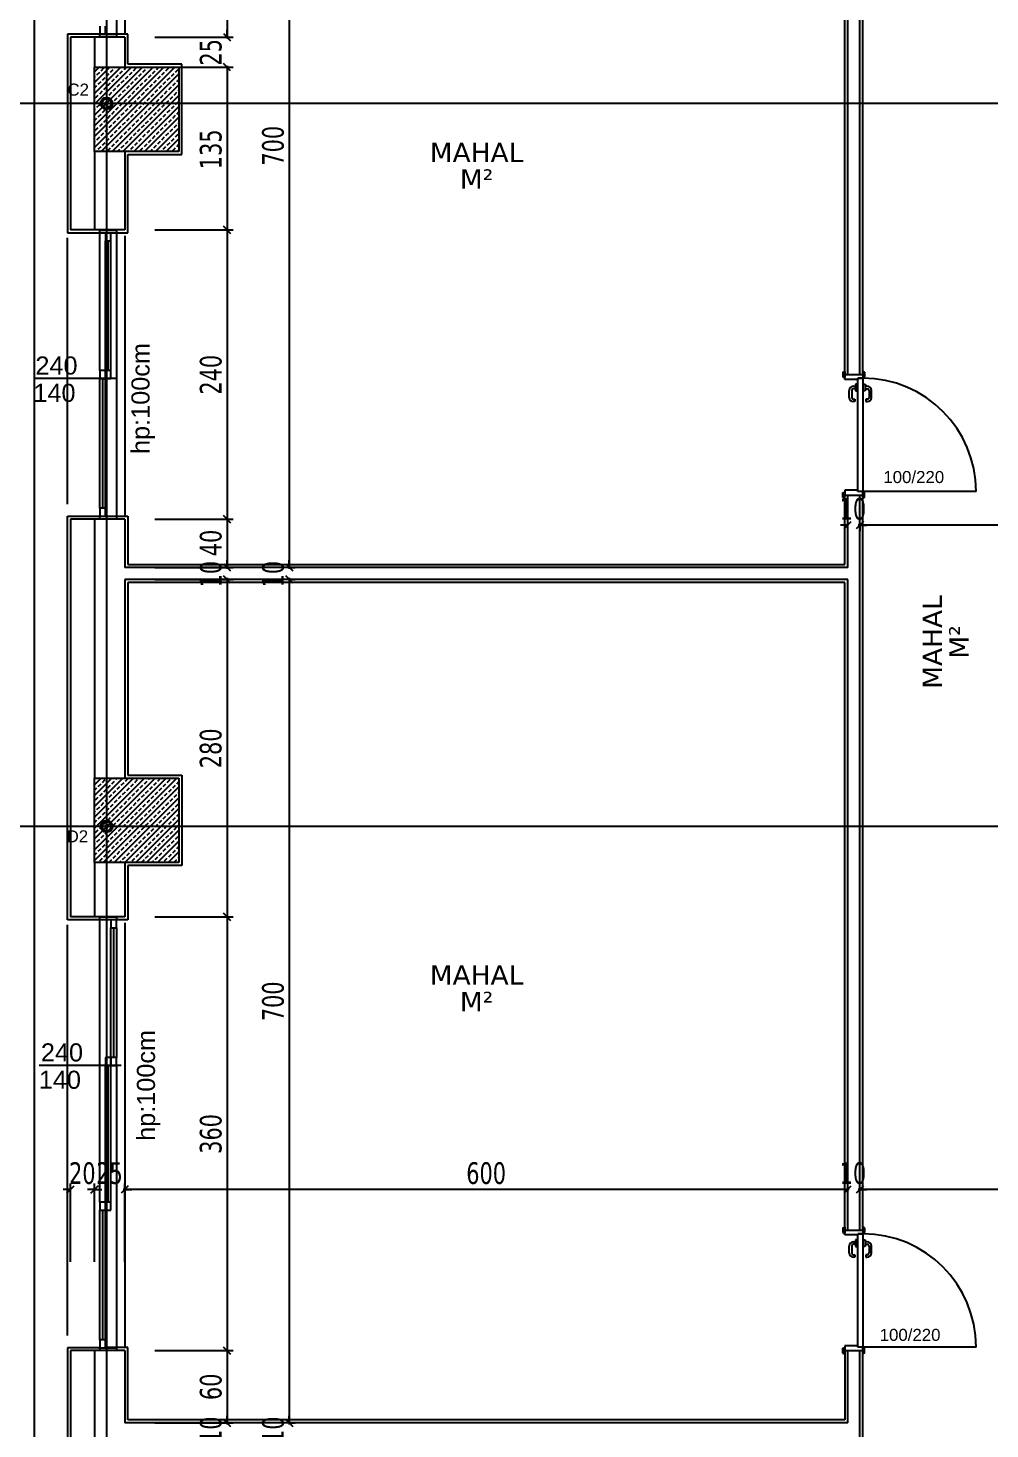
# Model space of a CAD drawing. Header units: millimetres. Extents: x 43168.9 to 43194.6, y -25545.1 to -25543.4.
# Drawn here: x 43172.7128 to 43172.8725, y -25544.3239 to -25544.0914 of the extents above; entities that cross this region are included whole.
import ezdxf
from ezdxf.enums import TextEntityAlignment as Align

# ---------------------------------------------------------------- set-up
doc = ezdxf.new("R2010")
doc.units = ezdxf.units.MM
doc.header["$LTSCALE"] = 200
doc.linetypes.add('DASHDOT2', pattern=[0.5, 0.25, -0.125, 0, -0.125])
for name, color, linetype in [('aks_sgh', 5, 'DASHDOT2'), ('cam_sgh', 1, 'Continuous'), ('dograma_sgh', 43, 'Continuous'), ('duv_sgh', 4, 'Continuous'), ('gor-4_sgh', 17, 'Continuous'), ('kolon-b.a_sgh', 6, 'Continuous'), ('olcuic_sgh', 183, 'Continuous'), ('poz_sgh', 12, 'Continuous'), ('siva_sgh', 145, 'Continuous'), ('tarama-betonarme_sgh', 223, 'Continuous')]:
    doc.layers.add(name, color=color, linetype=linetype)
doc.styles.add('1-200', font='arial.ttf', dxfattribs={"height": 60})
doc.styles.add('dim', font='VERDANA.TTF', dxfattribs={"width": 0.7})
doc.styles.add('text1', font='VERDANA.TTF')
doc.styles.add('text2', font='arial.ttf')

msp = doc.modelspace()

# ---------------------------------------------------------------- hatches: boundary and pattern name
h = msp.add_hatch(color=256)
edge = h.paths.add_edge_path()
edge.add_arc((43172.72588, -25544.10392), 0.001, 0, 360)
edge = h.paths.add_edge_path(flags=16)
edge.add_arc((43172.72588, -25544.10392), 0.00075, 0, 360)
h = msp.add_hatch(color=256)
edge = h.paths.add_edge_path()
edge.add_arc((43172.72588, -25544.22392), 0.001, 0, 360)
edge = h.paths.add_edge_path(flags=16)
edge.add_arc((43172.72588, -25544.22392), 0.00075, 0, 360)

# ---------------------------------------------------------------- linework, layer by layer
at = {"color": 0, "linetype": 'ByBlock', "lineweight": -2}
for p, q in [((43172.74526, -25544.09232), (43172.74646, -25544.09352)), ((43172.74526, -25544.09232), (43172.74646, -25544.09352)), ((43172.74646, -25544.09852), (43172.74526, -25544.09732)), ((43172.74646, -25544.09852), (43172.74526, -25544.09732)), ((43172.72608, -25544.10372), (43172.72568, -25544.10372)), ((43172.72568, -25544.10372), (43172.72568, -25544.10412)), ((43172.72568, -25544.10412), (43172.72608, -25544.10412)), ((43172.72595, -25544.10385), (43172.72581, -25544.10399)), ((43172.72595, -25544.10399), (43172.72581, -25544.10385)), ((43172.72608, -25544.10412), (43172.72608, -25544.10372)), ((43172.74526, -25544.12432), (43172.74646, -25544.12552)), ((43172.74646, -25544.12552), (43172.74526, -25544.12432)), ((43172.74526, -25544.17232), (43172.74646, -25544.17352)), ((43172.74646, -25544.17352), (43172.74526, -25544.17232)), ((43172.84828, -25544.17452), (43172.84948, -25544.17332)), ((43172.85148, -25544.17332), (43172.85028, -25544.17452)), ((43172.85148, -25544.17332), (43172.85028, -25544.17452)), ((43172.74526, -25544.18032), (43172.74646, -25544.18152)), ((43172.74526, -25544.18032), (43172.74646, -25544.18152)), ((43172.7556, -25544.18032), (43172.7568, -25544.18152)), ((43172.7556, -25544.18032), (43172.7568, -25544.18152)), ((43172.74646, -25544.18352), (43172.74526, -25544.18232)), ((43172.74646, -25544.18352), (43172.74526, -25544.18232)), ((43172.7568, -25544.18352), (43172.7556, -25544.18232)), ((43172.7568, -25544.18352), (43172.7556, -25544.18232)), ((43172.72608, -25544.22372), (43172.72568, -25544.22372)), ((43172.72568, -25544.22372), (43172.72568, -25544.22412)), ((43172.72568, -25544.22412), (43172.72608, -25544.22412)), ((43172.72595, -25544.22385), (43172.72581, -25544.22399)), ((43172.72595, -25544.22399), (43172.72581, -25544.22385)), ((43172.72608, -25544.22412), (43172.72608, -25544.22372)), ((43172.74526, -25544.23832), (43172.74646, -25544.23952)), ((43172.74646, -25544.23952), (43172.74526, -25544.23832)), ((43172.71928, -25544.28476), (43172.72048, -25544.28356)), ((43172.72328, -25544.28476), (43172.72448, -25544.28356)), ((43172.72448, -25544.28356), (43172.72328, -25544.28476)), ((43172.72948, -25544.28356), (43172.72828, -25544.28476)), ((43172.72948, -25544.28356), (43172.72828, -25544.28476)), ((43172.84828, -25544.28476), (43172.84948, -25544.28356)), ((43172.84828, -25544.28476), (43172.84948, -25544.28356)), ((43172.85148, -25544.28356), (43172.85028, -25544.28476)), ((43172.85148, -25544.28356), (43172.85028, -25544.28476)), ((43172.74526, -25544.31032), (43172.74646, -25544.31152)), ((43172.74646, -25544.31152), (43172.74526, -25544.31032)), ((43172.74526, -25544.32232), (43172.74646, -25544.32352)), ((43172.74526, -25544.32232), (43172.74646, -25544.32352)), ((43172.7556, -25544.32232), (43172.7568, -25544.32352)), ((43172.7556, -25544.32232), (43172.7568, -25544.32352))]:
    msp.add_line(p, q, dxfattribs=at)
at = {"color": 0, "linetype": 'Continuous', "lineweight": -2}
for centre, radius in [((43172.72588, -25544.10392), 0.001), ((43172.72588, -25544.10392), 0.00075), ((43172.72588, -25544.22392), 0.001), ((43172.72588, -25544.22392), 0.00075)]:
    msp.add_circle(centre, radius, dxfattribs=at)
at = {"layer": 'aks_sgh'}
for p, q in [((43172.71388, -25543.74092), (43172.71388, -25544.60992)), ((43172.72588, -25543.74092), (43172.72588, -25544.60992)), ((43173.44688, -25544.10392), (43172.64488, -25544.10392)), ((43173.44688, -25544.22392), (43172.64488, -25544.22392))]:
    msp.add_line(p, q, dxfattribs=at)
at = {"layer": 'cam_sgh'}
for p, q in [((43172.72611, -25544.14825), (43172.72611, -25544.12674)), ((43172.72524, -25544.1711), (43172.72524, -25544.14958)), ((43172.72709, -25544.26225), (43172.72709, -25544.24074)), ((43172.72611, -25544.28625), (43172.72611, -25544.26358)), ((43172.72524, -25544.3091), (43172.72524, -25544.28758))]:
    msp.add_line(p, q, dxfattribs=at)
at = {"layer": 'dograma_sgh'}
for p, q in [((43172.72478, -25544.0911), (43172.72478, -25544.09243)), ((43172.72478, -25544.09243), (43172.72569, -25544.09243)), ((43172.72478, -25544.09292), (43172.72478, -25544.09243)), ((43172.72478, -25544.09243), (43172.72751, -25544.09243)), ((43172.72569, -25544.09243), (43172.72569, -25544.0911)), ((43172.72751, -25544.09243), (43172.72751, -25544.09292)), ((43172.72751, -25544.09292), (43172.72478, -25544.09292)), ((43172.72478, -25544.12541), (43172.72478, -25544.12492)), ((43172.72478, -25544.12492), (43172.72751, -25544.12492)), ((43172.72751, -25544.12492), (43172.72751, -25544.12541)), ((43172.72751, -25544.12541), (43172.72478, -25544.12541)), ((43172.7266, -25544.12541), (43172.72569, -25544.12541)), ((43172.72569, -25544.12541), (43172.72569, -25544.12674)), ((43172.72569, -25544.12674), (43172.7266, -25544.12674)), ((43172.7266, -25544.12674), (43172.7266, -25544.12541)), ((43172.72569, -25544.14825), (43172.72478, -25544.14825)), ((43172.72478, -25544.14825), (43172.72478, -25544.14958)), ((43172.7266, -25544.14825), (43172.72569, -25544.14825)), ((43172.72569, -25544.14825), (43172.72569, -25544.14958)), ((43172.72569, -25544.14958), (43172.72569, -25544.14825)), ((43172.7266, -25544.14958), (43172.7266, -25544.14825)), ((43172.84808, -25544.14852), (43172.84838, -25544.14842)), ((43172.84838, -25544.14842), (43172.84838, -25544.14942)), ((43172.85168, -25544.14852), (43172.85138, -25544.14842)), ((43172.85138, -25544.14842), (43172.85138, -25544.14942)), ((43172.72478, -25544.14958), (43172.72569, -25544.14958)), ((43172.72569, -25544.14958), (43172.7266, -25544.14958)), ((43172.84808, -25544.14852), (43172.84808, -25544.14932)), ((43172.84808, -25544.14932), (43172.84838, -25544.14942)), ((43172.84838, -25544.14892), (43172.85138, -25544.14892)), ((43172.84838, -25544.14972), (43172.84838, -25544.14892)), ((43172.85058, -25544.14972), (43172.84838, -25544.14972)), ((43172.85058, -25544.15052), (43172.85018, -25544.15052)), ((43172.85018, -25544.15052), (43172.85018, -25544.15162)), ((43172.85058, -25544.14952), (43172.85138, -25544.14952)), ((43172.85058, -25544.16832), (43172.85058, -25544.14952)), ((43172.85108, -25544.14952), (43172.85058, -25544.14952)), ((43172.85058, -25544.14952), (43172.85058, -25544.14972)), ((43172.85138, -25544.14952), (43172.85108, -25544.14952)), ((43172.85138, -25544.14892), (43172.85138, -25544.14952)), ((43172.85168, -25544.14932), (43172.85138, -25544.14942)), ((43172.85138, -25544.14952), (43172.85138, -25544.16832)), ((43172.85138, -25544.15052), (43172.85178, -25544.15052)), ((43172.85168, -25544.14852), (43172.85168, -25544.14932)), ((43172.85178, -25544.15052), (43172.85178, -25544.15162)), ((43172.84914, -25544.15271), (43172.84914, -25544.15157)), ((43172.84954, -25544.15157), (43172.84954, -25544.15271)), ((43172.84984, -25544.15087), (43172.85018, -25544.15087)), ((43172.85018, -25544.15127), (43172.84984, -25544.15127)), ((43172.84984, -25544.15301), (43172.85008, -25544.15301)), ((43172.85008, -25544.15301), (43172.85008, -25544.15341)), ((43172.85018, -25544.15162), (43172.85058, -25544.15162)), ((43172.85178, -25544.15162), (43172.85138, -25544.15162)), ((43172.85212, -25544.15087), (43172.85178, -25544.15087)), ((43172.85178, -25544.15127), (43172.85212, -25544.15127)), ((43172.85212, -25544.15301), (43172.85188, -25544.15301)), ((43172.85188, -25544.15301), (43172.85188, -25544.15341)), ((43172.85242, -25544.15157), (43172.85242, -25544.15271)), ((43172.85282, -25544.15271), (43172.85282, -25544.15157)), ((43172.85008, -25544.15341), (43172.84984, -25544.15341)), ((43172.85188, -25544.15341), (43172.85212, -25544.15341)), ((43172.84808, -25544.16852), (43172.84838, -25544.16842)), ((43172.84808, -25544.16932), (43172.84808, -25544.16852)), ((43172.84808, -25544.16932), (43172.84838, -25544.16942)), ((43172.85058, -25544.16812), (43172.84838, -25544.16812)), ((43172.84838, -25544.16812), (43172.84838, -25544.16892)), ((43172.84838, -25544.16942), (43172.84838, -25544.16842)), ((43172.84838, -25544.16892), (43172.85138, -25544.16892)), ((43172.85058, -25544.16832), (43172.85058, -25544.16812)), ((43172.85138, -25544.16832), (43172.85058, -25544.16832)), ((43172.85108, -25544.16832), (43172.85058, -25544.16832)), ((43172.85138, -25544.16832), (43172.85108, -25544.16832)), ((43172.85138, -25544.16892), (43172.85138, -25544.16832)), ((43172.85168, -25544.16852), (43172.85138, -25544.16842)), ((43172.85138, -25544.16942), (43172.85138, -25544.16842)), ((43172.85168, -25544.16932), (43172.85138, -25544.16942)), ((43172.85168, -25544.16932), (43172.85168, -25544.16852)), ((43172.72569, -25544.1711), (43172.72478, -25544.1711)), ((43172.72478, -25544.1711), (43172.72478, -25544.17243)), ((43172.72569, -25544.17243), (43172.72569, -25544.1711)), ((43172.72478, -25544.17243), (43172.72569, -25544.17243)), ((43172.72478, -25544.17292), (43172.72478, -25544.17243)), ((43172.72478, -25544.17243), (43172.72751, -25544.17243)), ((43172.72751, -25544.17292), (43172.72478, -25544.17292)), ((43172.72751, -25544.17243), (43172.72751, -25544.17292)), ((43172.72478, -25544.23941), (43172.72478, -25544.23892)), ((43172.72478, -25544.23892), (43172.72751, -25544.23892)), ((43172.72751, -25544.23892), (43172.72751, -25544.23941)), ((43172.72751, -25544.23941), (43172.72478, -25544.23941)), ((43172.72751, -25544.23941), (43172.7266, -25544.23941)), ((43172.7266, -25544.23941), (43172.7266, -25544.24074)), ((43172.7266, -25544.24074), (43172.72751, -25544.24074)), ((43172.72751, -25544.24074), (43172.72751, -25544.23941)), ((43172.7266, -25544.26225), (43172.72569, -25544.26225)), ((43172.72569, -25544.26225), (43172.72569, -25544.26358)), ((43172.72751, -25544.26225), (43172.7266, -25544.26225)), ((43172.7266, -25544.26225), (43172.7266, -25544.26358)), ((43172.7266, -25544.26358), (43172.7266, -25544.26225)), ((43172.72751, -25544.26358), (43172.72751, -25544.26225)), ((43172.72569, -25544.26358), (43172.7266, -25544.26358)), ((43172.7266, -25544.26358), (43172.72751, -25544.26358)), ((43172.72569, -25544.28625), (43172.72478, -25544.28625)), ((43172.72478, -25544.28625), (43172.72478, -25544.28758)), ((43172.72478, -25544.28758), (43172.72569, -25544.28758)), ((43172.7266, -25544.28625), (43172.72569, -25544.28625)), ((43172.72569, -25544.28625), (43172.72569, -25544.28758)), ((43172.72569, -25544.28758), (43172.72569, -25544.28625)), ((43172.72569, -25544.28758), (43172.7266, -25544.28758)), ((43172.7266, -25544.28758), (43172.7266, -25544.28625)), ((43172.84808, -25544.29052), (43172.84838, -25544.29042)), ((43172.84808, -25544.29052), (43172.84808, -25544.29132)), ((43172.84808, -25544.29132), (43172.84838, -25544.29142)), ((43172.84838, -25544.29042), (43172.84838, -25544.29142)), ((43172.84838, -25544.29092), (43172.85138, -25544.29092)), ((43172.84838, -25544.29172), (43172.84838, -25544.29092)), ((43172.85058, -25544.29172), (43172.84838, -25544.29172)), ((43172.85058, -25544.29252), (43172.85018, -25544.29252)), ((43172.85018, -25544.29252), (43172.85018, -25544.29362)), ((43172.85058, -25544.29152), (43172.85138, -25544.29152)), ((43172.85058, -25544.31032), (43172.85058, -25544.29152)), ((43172.85108, -25544.29152), (43172.85058, -25544.29152)), ((43172.85058, -25544.29152), (43172.85058, -25544.29172)), ((43172.85138, -25544.29152), (43172.85108, -25544.29152)), ((43172.85168, -25544.29052), (43172.85138, -25544.29042)), ((43172.85138, -25544.29042), (43172.85138, -25544.29142)), ((43172.85138, -25544.29092), (43172.85138, -25544.29152)), ((43172.85168, -25544.29132), (43172.85138, -25544.29142)), ((43172.85138, -25544.29152), (43172.85138, -25544.31032)), ((43172.85138, -25544.29252), (43172.85178, -25544.29252)), ((43172.85168, -25544.29052), (43172.85168, -25544.29132)), ((43172.85178, -25544.29252), (43172.85178, -25544.29362)), ((43172.84914, -25544.29471), (43172.84914, -25544.29357)), ((43172.84954, -25544.29357), (43172.84954, -25544.29471)), ((43172.84984, -25544.29287), (43172.85018, -25544.29287)), ((43172.85018, -25544.29327), (43172.84984, -25544.29327)), ((43172.85018, -25544.29362), (43172.85058, -25544.29362)), ((43172.85178, -25544.29362), (43172.85138, -25544.29362)), ((43172.85212, -25544.29287), (43172.85178, -25544.29287)), ((43172.85178, -25544.29327), (43172.85212, -25544.29327)), ((43172.85242, -25544.29357), (43172.85242, -25544.29471)), ((43172.85282, -25544.29471), (43172.85282, -25544.29357)), ((43172.84984, -25544.29501), (43172.85008, -25544.29501)), ((43172.85008, -25544.29541), (43172.84984, -25544.29541)), ((43172.85008, -25544.29501), (43172.85008, -25544.29541)), ((43172.85212, -25544.29501), (43172.85188, -25544.29501)), ((43172.85188, -25544.29501), (43172.85188, -25544.29541)), ((43172.85188, -25544.29541), (43172.85212, -25544.29541)), ((43172.72569, -25544.3091), (43172.72478, -25544.3091)), ((43172.72478, -25544.3091), (43172.72478, -25544.31043)), ((43172.72478, -25544.31043), (43172.72569, -25544.31043)), ((43172.72478, -25544.31092), (43172.72478, -25544.31043)), ((43172.72478, -25544.31043), (43172.72751, -25544.31043)), ((43172.72751, -25544.31092), (43172.72478, -25544.31092)), ((43172.72569, -25544.31043), (43172.72569, -25544.3091)), ((43172.72751, -25544.31043), (43172.72751, -25544.31092)), ((43172.84808, -25544.31052), (43172.84838, -25544.31042)), ((43172.84808, -25544.31132), (43172.84808, -25544.31052)), ((43172.85058, -25544.31012), (43172.84838, -25544.31012)), ((43172.84838, -25544.31012), (43172.84838, -25544.31092)), ((43172.84838, -25544.31142), (43172.84838, -25544.31042)), ((43172.84838, -25544.31092), (43172.85138, -25544.31092)), ((43172.85058, -25544.31032), (43172.85058, -25544.31012)), ((43172.85138, -25544.31032), (43172.85058, -25544.31032)), ((43172.85108, -25544.31032), (43172.85058, -25544.31032)), ((43172.85138, -25544.31032), (43172.85108, -25544.31032)), ((43172.85138, -25544.31092), (43172.85138, -25544.31032)), ((43172.85168, -25544.31052), (43172.85138, -25544.31042)), ((43172.85138, -25544.31142), (43172.85138, -25544.31042)), ((43172.85168, -25544.31132), (43172.85168, -25544.31052)), ((43172.84808, -25544.31132), (43172.84838, -25544.31142)), ((43172.85168, -25544.31132), (43172.85138, -25544.31142))]:
    msp.add_line(p, q, dxfattribs=at)
at = {"layer": 'dograma_sgh', "color": 145}
for p, q in [((43172.87018, -25544.16832), (43172.85138, -25544.16832)), ((43172.87018, -25544.31032), (43172.85138, -25544.31032))]:
    msp.add_line(p, q, dxfattribs=at)
for centre in [(43172.85138, -25544.16832), (43172.85138, -25544.31032)]:
    msp.add_arc(centre, 0.0188, 0, 90, dxfattribs=at)
at = {"layer": 'dograma_sgh'}
for centre, radius, start, end in [((43172.84984, -25544.15157), 0.0007, 90, 180), ((43172.84984, -25544.15271), 0.0007, 180, 270), ((43172.84984, -25544.15157), 0.0003, 90, 180), ((43172.84984, -25544.15271), 0.0003, 180, 270), ((43172.85212, -25544.15157), 0.0007, 360, 90), ((43172.85212, -25544.15157), 0.0003, 360, 90), ((43172.85212, -25544.15271), 0.0003, 270, 360), ((43172.85212, -25544.15271), 0.0007, 270, 360), ((43172.84984, -25544.29357), 0.0007, 90, 180), ((43172.84984, -25544.29471), 0.0007, 180, 270), ((43172.84984, -25544.29357), 0.0003, 90, 180), ((43172.84984, -25544.29471), 0.0003, 180, 270), ((43172.85212, -25544.29357), 0.0007, 360, 90), ((43172.85212, -25544.29357), 0.0003, 360, 90), ((43172.85212, -25544.29471), 0.0003, 270, 360), ((43172.85212, -25544.29471), 0.0007, 270, 360)]:
    msp.add_arc(centre, radius, start, end, dxfattribs=at)
at = {"layer": 'duv_sgh'}
for p, q in [((43172.85088, -25544.14892), (43172.85088, -25544.03292)), ((43172.84888, -25544.14892), (43172.84888, -25544.04092)), ((43172.71988, -25544.09292), (43172.71988, -25544.12492)), ((43172.72888, -25544.09292), (43172.71988, -25544.09292)), ((43172.72388, -25544.09292), (43172.72388, -25544.09792)), ((43172.72888, -25544.09292), (43172.72888, -25544.09792)), ((43172.72388, -25544.11192), (43172.72388, -25544.12492)), ((43172.72888, -25544.11192), (43172.72888, -25544.12492)), ((43172.72388, -25544.12492), (43172.71988, -25544.12492)), ((43172.72888, -25544.12492), (43172.72388, -25544.12492)), ((43172.84838, -25544.14892), (43172.85138, -25544.14892)), ((43172.84838, -25544.16892), (43172.85138, -25544.16892)), ((43172.84888, -25544.18092), (43172.84888, -25544.16892)), ((43172.85088, -25544.29092), (43172.85088, -25544.16892)), ((43172.71988, -25544.17292), (43172.71988, -25544.23892)), ((43172.72888, -25544.17292), (43172.71988, -25544.17292)), ((43172.72388, -25544.17292), (43172.72388, -25544.21592)), ((43172.72888, -25544.17292), (43172.72888, -25544.18092)), ((43172.84888, -25544.18092), (43172.72888, -25544.18092)), ((43172.72888, -25544.18292), (43172.72888, -25544.21592)), ((43172.84888, -25544.18292), (43172.72888, -25544.18292)), ((43172.84888, -25544.29092), (43172.84888, -25544.18292)), ((43172.72388, -25544.22992), (43172.72388, -25544.23892)), ((43172.72888, -25544.22992), (43172.72888, -25544.23892)), ((43172.72388, -25544.23892), (43172.71988, -25544.23892)), ((43172.72888, -25544.23892), (43172.72388, -25544.23892)), ((43172.84838, -25544.29092), (43172.85138, -25544.29092)), ((43172.71988, -25544.31092), (43172.71988, -25544.35192)), ((43172.72888, -25544.31092), (43172.71988, -25544.31092)), ((43172.72388, -25544.31092), (43172.72388, -25544.33592)), ((43172.72888, -25544.31092), (43172.72888, -25544.32292)), ((43172.84838, -25544.31092), (43172.85138, -25544.31092)), ((43172.84888, -25544.32292), (43172.84888, -25544.31092)), ((43172.85088, -25544.43292), (43172.85088, -25544.31092)), ((43172.85088, -25544.32266), (43172.85088, -25544.32266)), ((43172.84888, -25544.32292), (43172.72888, -25544.32292))]:
    msp.add_line(p, q, dxfattribs=at)
at = {"layer": 'gor-4_sgh'}
for p, q in [((43172.72751, -25544.04558), (43172.72751, -25544.09243)), ((43172.72888, -25544.04592), (43172.72888, -25544.09243)), ((43172.71938, -25544.17043), (43172.71938, -25544.12625)), ((43172.72478, -25544.14825), (43172.72478, -25544.12527)), ((43172.72569, -25544.14825), (43172.72569, -25544.12674)), ((43172.7266, -25544.14825), (43172.7266, -25544.12674)), ((43172.72751, -25544.12558), (43172.72751, -25544.17243)), ((43172.72888, -25544.12592), (43172.72888, -25544.17243)), ((43172.72478, -25544.1711), (43172.72478, -25544.14958)), ((43172.72569, -25544.1711), (43172.72569, -25544.14958)), ((43172.71938, -25544.30843), (43172.71938, -25544.24025)), ((43172.72478, -25544.28625), (43172.72478, -25544.23927)), ((43172.7266, -25544.26225), (43172.7266, -25544.24074)), ((43172.72751, -25544.24074), (43172.72751, -25544.26225)), ((43172.72888, -25544.23992), (43172.72888, -25544.31043)), ((43172.72569, -25544.28625), (43172.72569, -25544.26358)), ((43172.7266, -25544.28625), (43172.7266, -25544.26358)), ((43172.72751, -25544.26358), (43172.72751, -25544.31043)), ((43172.72478, -25544.3091), (43172.72478, -25544.28758)), ((43172.72569, -25544.3091), (43172.72569, -25544.28758))]:
    msp.add_line(p, q, dxfattribs=at)
at = {"layer": 'kolon-b.a_sgh'}
for p, q in [((43172.72388, -25544.09792), (43172.73788, -25544.09792)), ((43172.72388, -25544.11192), (43172.72388, -25544.09792)), ((43172.73788, -25544.09792), (43172.73788, -25544.11192)), ((43172.73788, -25544.11192), (43172.72388, -25544.11192)), ((43172.72388, -25544.21592), (43172.73788, -25544.21592)), ((43172.72388, -25544.22992), (43172.72388, -25544.21592)), ((43172.73788, -25544.21592), (43172.73788, -25544.22992)), ((43172.73788, -25544.22992), (43172.72388, -25544.22992))]:
    msp.add_line(p, q, dxfattribs=at)
at = {"layer": 'olcuic_sgh'}
for p, q in [((43172.7562, -25544.04067), (43172.7562, -25544.18117)), ((43172.74586, -25544.04467), (43172.74586, -25544.09317)), ((43172.74586, -25544.09292), (43172.74586, -25544.09172)), ((43172.73386, -25544.09292), (43172.74686, -25544.09292)), ((43172.73386, -25544.09292), (43172.74686, -25544.09292)), ((43172.73386, -25544.09792), (43172.74686, -25544.09792)), ((43172.73386, -25544.09792), (43172.74686, -25544.09792)), ((43172.74586, -25544.09767), (43172.74586, -25544.12517)), ((43172.74586, -25544.09792), (43172.74586, -25544.09912)), ((43172.73386, -25544.12492), (43172.74686, -25544.12492)), ((43172.73386, -25544.12492), (43172.74686, -25544.12492)), ((43172.74586, -25544.12467), (43172.74586, -25544.17317)), ((43172.73386, -25544.17292), (43172.74686, -25544.17292)), ((43172.73386, -25544.17292), (43172.74686, -25544.17292)), ((43172.74586, -25544.17267), (43172.74586, -25544.18117)), ((43172.84888, -25544.17392), (43172.84768, -25544.17392)), ((43172.84888, -25544.17892), (43172.84888, -25544.17292)), ((43172.90513, -25544.17392), (43172.85063, -25544.17392)), ((43172.85088, -25544.17392), (43172.85088, -25544.17492)), ((43172.85088, -25544.17392), (43172.85208, -25544.17392)), ((43172.85088, -25544.17392), (43172.85088, -25544.17492)), ((43172.73386, -25544.18092), (43172.74686, -25544.18092)), ((43172.73386, -25544.18092), (43172.74686, -25544.18092)), ((43172.74586, -25544.18092), (43172.74586, -25544.17972)), ((43172.7562, -25544.18092), (43172.7562, -25544.17972)), ((43172.7562, -25544.18092), (43172.7572, -25544.18092)), ((43172.7562, -25544.18092), (43172.7572, -25544.18092)), ((43172.73386, -25544.18292), (43172.74686, -25544.18292)), ((43172.73386, -25544.18292), (43172.74686, -25544.18292)), ((43172.74586, -25544.18267), (43172.74586, -25544.23917)), ((43172.74586, -25544.18292), (43172.74586, -25544.18412)), ((43172.7562, -25544.18267), (43172.7562, -25544.32317)), ((43172.7562, -25544.18292), (43172.7572, -25544.18292)), ((43172.7562, -25544.18292), (43172.7572, -25544.18292)), ((43172.7562, -25544.18292), (43172.7562, -25544.18412)), ((43172.73386, -25544.23892), (43172.74686, -25544.23892)), ((43172.73386, -25544.23892), (43172.74686, -25544.23892)), ((43172.74586, -25544.23867), (43172.74586, -25544.31117)), ((43172.71988, -25544.29616), (43172.71988, -25544.28316)), ((43172.72388, -25544.29616), (43172.72388, -25544.28316)), ((43172.72388, -25544.29616), (43172.72388, -25544.28316)), ((43172.72888, -25544.29616), (43172.72888, -25544.28316)), ((43172.72888, -25544.29616), (43172.72888, -25544.28316)), ((43172.84888, -25544.28892), (43172.84888, -25544.28316)), ((43172.84888, -25544.28892), (43172.84888, -25544.28316)), ((43172.85088, -25544.28892), (43172.85088, -25544.28316)), ((43172.85088, -25544.28892), (43172.85088, -25544.28316)), ((43172.71988, -25544.28416), (43172.71868, -25544.28416)), ((43172.72388, -25544.28416), (43172.72268, -25544.28416)), ((43172.72388, -25544.28416), (43172.72508, -25544.28416)), ((43172.84913, -25544.28416), (43172.72863, -25544.28416)), ((43172.72888, -25544.28416), (43172.73008, -25544.28416)), ((43172.84888, -25544.28416), (43172.84768, -25544.28416)), ((43172.99813, -25544.28416), (43172.85063, -25544.28416)), ((43172.85088, -25544.28416), (43172.85208, -25544.28416)), ((43172.73386, -25544.31092), (43172.74686, -25544.31092)), ((43172.73386, -25544.31092), (43172.74686, -25544.31092)), ((43172.74586, -25544.31067), (43172.74586, -25544.32317)), ((43172.74586, -25544.32292), (43172.74586, -25544.32172)), ((43172.7562, -25544.32292), (43172.7562, -25544.32172)), ((43172.73386, -25544.32292), (43172.74686, -25544.32292)), ((43172.73386, -25544.32292), (43172.74686, -25544.32292)), ((43172.7562, -25544.32292), (43172.7572, -25544.32292)), ((43172.7562, -25544.32292), (43172.7572, -25544.32292))]:
    msp.add_line(p, q, dxfattribs=at)
at = {"layer": 'poz_sgh'}
for p, q in [((43172.72737, -25544.14958), (43172.71379, -25544.14958)), ((43172.72828, -25544.26358), (43172.7147, -25544.26358))]:
    msp.add_line(p, q, dxfattribs=at)
at = {"layer": 'siva_sgh'}
for p, q in [((43172.85138, -25544.14892), (43172.85138, -25544.03292)), ((43172.84838, -25544.14892), (43172.84838, -25544.04142)), ((43172.72938, -25544.09242), (43172.71938, -25544.09242)), ((43172.71938, -25544.09242), (43172.71938, -25544.12542)), ((43172.72938, -25544.09742), (43172.72938, -25544.09242)), ((43172.73838, -25544.09742), (43172.72938, -25544.09742)), ((43172.73838, -25544.11242), (43172.73838, -25544.09742)), ((43172.72938, -25544.12542), (43172.72938, -25544.11242)), ((43172.72938, -25544.11242), (43172.73838, -25544.11242)), ((43172.71938, -25544.12542), (43172.72938, -25544.12542)), ((43172.84838, -25544.18043), (43172.84838, -25544.16893)), ((43172.85138, -25544.29092), (43172.85138, -25544.16892)), ((43172.71938, -25544.17292), (43172.71938, -25544.17242)), ((43172.71938, -25544.17242), (43172.72478, -25544.17243)), ((43172.71938, -25544.23941), (43172.71938, -25544.17292)), ((43172.72751, -25544.17243), (43172.72888, -25544.17243)), ((43172.72888, -25544.17243), (43172.72938, -25544.17243)), ((43172.72938, -25544.17243), (43172.72938, -25544.18043)), ((43172.72938, -25544.18043), (43172.84838, -25544.18043)), ((43172.84838, -25544.18342), (43172.72938, -25544.18342)), ((43172.72938, -25544.18342), (43172.72938, -25544.21542)), ((43172.84838, -25544.29092), (43172.84838, -25544.18342)), ((43172.72938, -25544.21542), (43172.73838, -25544.21542)), ((43172.73838, -25544.21542), (43172.73838, -25544.23042)), ((43172.73838, -25544.23042), (43172.72938, -25544.23042)), ((43172.72938, -25544.23042), (43172.72938, -25544.23941)), ((43172.71988, -25544.23941), (43172.71938, -25544.23941)), ((43172.72478, -25544.23941), (43172.71988, -25544.23941)), ((43172.72938, -25544.23941), (43172.72751, -25544.23941)), ((43172.71988, -25544.31043), (43172.71938, -25544.31043)), ((43172.71938, -25544.31043), (43172.71938, -25544.35193)), ((43172.72478, -25544.31043), (43172.71988, -25544.31043)), ((43172.72938, -25544.31042), (43172.72569, -25544.31042)), ((43172.72938, -25544.32242), (43172.72938, -25544.31042)), ((43172.84838, -25544.31092), (43172.84838, -25544.32242)), ((43172.85138, -25544.43292), (43172.85138, -25544.31092)), ((43172.84838, -25544.32242), (43172.72938, -25544.32242))]:
    msp.add_line(p, q, dxfattribs=at)
at = {"layer": 'tarama-betonarme_sgh'}
for p, q in [((43172.72388, -25544.09867), (43172.72463, -25544.09792)), ((43172.72388, -25544.10046), (43172.72642, -25544.09792)), ((43172.72388, -25544.10226), (43172.72822, -25544.09792)), ((43172.72388, -25544.10406), (43172.73002, -25544.09792)), ((43172.72388, -25544.10585), (43172.73181, -25544.09792)), ((43172.72388, -25544.10765), (43172.73361, -25544.09792)), ((43172.72388, -25544.10944), (43172.7354, -25544.09792)), ((43172.72388, -25544.11124), (43172.7372, -25544.09792)), ((43172.72388, -25544.09957), (43172.72405, -25544.09939)), ((43172.72428, -25544.09917), (43172.72473, -25544.09872)), ((43172.72495, -25544.09849), (43172.7254, -25544.09804)), ((43172.725, -25544.11192), (43172.73788, -25544.09904)), ((43172.72518, -25544.10006), (43172.72563, -25544.09961)), ((43172.72585, -25544.09939), (43172.7263, -25544.09894)), ((43172.72652, -25544.09872), (43172.72697, -25544.09827)), ((43172.7272, -25544.09804), (43172.72732, -25544.09792)), ((43172.72742, -25544.09961), (43172.72787, -25544.09917)), ((43172.7281, -25544.09894), (43172.72854, -25544.09849)), ((43172.72877, -25544.09827), (43172.72912, -25544.09792)), ((43172.72899, -25544.09984), (43172.72944, -25544.09939)), ((43172.72967, -25544.09917), (43172.73012, -25544.09872)), ((43172.73034, -25544.09849), (43172.73079, -25544.09804)), ((43172.73056, -25544.10006), (43172.73101, -25544.09961)), ((43172.73124, -25544.09939), (43172.73169, -25544.09894)), ((43172.73191, -25544.09872), (43172.73236, -25544.09827)), ((43172.73259, -25544.09804), (43172.73271, -25544.09792)), ((43172.73281, -25544.09961), (43172.73326, -25544.09917)), ((43172.73348, -25544.09894), (43172.73393, -25544.09849)), ((43172.73416, -25544.09827), (43172.73451, -25544.09792)), ((43172.73438, -25544.09984), (43172.73483, -25544.09939)), ((43172.73505, -25544.09917), (43172.7355, -25544.09872)), ((43172.73573, -25544.09849), (43172.73618, -25544.09804)), ((43172.73595, -25544.10006), (43172.7364, -25544.09961)), ((43172.73663, -25544.09939), (43172.73708, -25544.09894)), ((43172.7373, -25544.09872), (43172.73775, -25544.09827)), ((43172.72388, -25544.10136), (43172.72428, -25544.10096)), ((43172.7245, -25544.10074), (43172.72495, -25544.10029)), ((43172.72473, -25544.10231), (43172.72518, -25544.10186)), ((43172.7254, -25544.10164), (43172.72585, -25544.10119)), ((43172.72607, -25544.10096), (43172.72652, -25544.10051)), ((43172.72675, -25544.10029), (43172.7272, -25544.09984)), ((43172.72679, -25544.11192), (43172.73788, -25544.10083)), ((43172.72697, -25544.10186), (43172.72742, -25544.10141)), ((43172.72765, -25544.10119), (43172.7281, -25544.10074)), ((43172.72832, -25544.10051), (43172.72877, -25544.10006)), ((43172.72854, -25544.10208), (43172.72899, -25544.10164)), ((43172.72922, -25544.10141), (43172.72967, -25544.10096)), ((43172.72989, -25544.10074), (43172.73034, -25544.10029)), ((43172.73012, -25544.10231), (43172.73056, -25544.10186)), ((43172.73079, -25544.10164), (43172.73124, -25544.10119)), ((43172.73146, -25544.10096), (43172.73191, -25544.10051)), ((43172.73214, -25544.10029), (43172.73259, -25544.09984)), ((43172.73236, -25544.10186), (43172.73281, -25544.10141)), ((43172.73303, -25544.10119), (43172.73348, -25544.10074)), ((43172.73371, -25544.10051), (43172.73416, -25544.10006)), ((43172.73393, -25544.10208), (43172.73438, -25544.10164)), ((43172.73461, -25544.10141), (43172.73505, -25544.10096)), ((43172.73528, -25544.10074), (43172.73573, -25544.10029)), ((43172.7355, -25544.10231), (43172.73595, -25544.10186)), ((43172.73618, -25544.10164), (43172.73663, -25544.10119)), ((43172.73685, -25544.10096), (43172.7373, -25544.10051)), ((43172.73752, -25544.10029), (43172.73788, -25544.09993)), ((43172.73775, -25544.10186), (43172.73788, -25544.10173)), ((43172.72405, -25544.10298), (43172.7245, -25544.10253)), ((43172.72428, -25544.10455), (43172.72473, -25544.10411)), ((43172.72495, -25544.10388), (43172.7254, -25544.10343)), ((43172.72563, -25544.10321), (43172.72607, -25544.10276)), ((43172.7263, -25544.10253), (43172.72675, -25544.10208)), ((43172.72652, -25544.10411), (43172.72697, -25544.10366)), ((43172.7272, -25544.10343), (43172.72765, -25544.10298)), ((43172.72787, -25544.10276), (43172.72832, -25544.10231)), ((43172.7281, -25544.10433), (43172.72854, -25544.10388)), ((43172.72859, -25544.11192), (43172.73788, -25544.10263)), ((43172.72877, -25544.10366), (43172.72922, -25544.10321)), ((43172.72944, -25544.10298), (43172.72989, -25544.10253)), ((43172.72967, -25544.10455), (43172.73012, -25544.10411)), ((43172.73034, -25544.10388), (43172.73079, -25544.10343)), ((43172.73101, -25544.10321), (43172.73146, -25544.10276)), ((43172.73169, -25544.10253), (43172.73214, -25544.10208)), ((43172.73191, -25544.10411), (43172.73236, -25544.10366)), ((43172.73259, -25544.10343), (43172.73303, -25544.10298)), ((43172.73326, -25544.10276), (43172.73371, -25544.10231)), ((43172.73348, -25544.10433), (43172.73393, -25544.10388)), ((43172.73416, -25544.10366), (43172.73461, -25544.10321)), ((43172.73483, -25544.10298), (43172.73528, -25544.10253)), ((43172.73505, -25544.10455), (43172.7355, -25544.10411)), ((43172.73573, -25544.10388), (43172.73618, -25544.10343)), ((43172.7364, -25544.10321), (43172.73685, -25544.10276)), ((43172.73708, -25544.10253), (43172.73752, -25544.10208)), ((43172.7373, -25544.10411), (43172.73775, -25544.10366)), ((43172.72388, -25544.10495), (43172.72405, -25544.10478)), ((43172.72388, -25544.10675), (43172.72428, -25544.10635)), ((43172.7245, -25544.10613), (43172.72495, -25544.10568)), ((43172.72518, -25544.10545), (43172.72563, -25544.105)), ((43172.7254, -25544.10702), (43172.72585, -25544.10657)), ((43172.72585, -25544.10478), (43172.7263, -25544.10433)), ((43172.72607, -25544.10635), (43172.72652, -25544.1059)), ((43172.72675, -25544.10568), (43172.7272, -25544.10523)), ((43172.72742, -25544.105), (43172.72787, -25544.10455)), ((43172.72765, -25544.10657), (43172.7281, -25544.10613)), ((43172.72832, -25544.1059), (43172.72877, -25544.10545)), ((43172.72899, -25544.10523), (43172.72944, -25544.10478)), ((43172.72922, -25544.1068), (43172.72967, -25544.10635)), ((43172.72989, -25544.10613), (43172.73034, -25544.10568)), ((43172.73038, -25544.11192), (43172.73788, -25544.10442)), ((43172.73056, -25544.10545), (43172.73101, -25544.105)), ((43172.73079, -25544.10702), (43172.73124, -25544.10657)), ((43172.73124, -25544.10478), (43172.73169, -25544.10433)), ((43172.73146, -25544.10635), (43172.73191, -25544.1059)), ((43172.73214, -25544.10568), (43172.73259, -25544.10523)), ((43172.73218, -25544.11192), (43172.73788, -25544.10622)), ((43172.73281, -25544.105), (43172.73326, -25544.10455)), ((43172.73303, -25544.10657), (43172.73348, -25544.10613)), ((43172.73371, -25544.1059), (43172.73416, -25544.10545)), ((43172.73438, -25544.10523), (43172.73483, -25544.10478)), ((43172.73461, -25544.1068), (43172.73505, -25544.10635)), ((43172.73528, -25544.10613), (43172.73573, -25544.10568)), ((43172.73595, -25544.10545), (43172.7364, -25544.105)), ((43172.73618, -25544.10702), (43172.73663, -25544.10657)), ((43172.73663, -25544.10478), (43172.73708, -25544.10433)), ((43172.73685, -25544.10635), (43172.7373, -25544.1059)), ((43172.73752, -25544.10568), (43172.73788, -25544.10532)), ((43172.72405, -25544.10837), (43172.7245, -25544.10792)), ((43172.72473, -25544.1077), (43172.72518, -25544.10725)), ((43172.72495, -25544.10927), (43172.7254, -25544.10882)), ((43172.72563, -25544.1086), (43172.72607, -25544.10815)), ((43172.7263, -25544.10792), (43172.72675, -25544.10747)), ((43172.72697, -25544.10725), (43172.72742, -25544.1068)), ((43172.7272, -25544.10882), (43172.72765, -25544.10837)), ((43172.72787, -25544.10815), (43172.72832, -25544.1077)), ((43172.72854, -25544.10747), (43172.72899, -25544.10702)), ((43172.72877, -25544.10904), (43172.72922, -25544.1086)), ((43172.72944, -25544.10837), (43172.72989, -25544.10792)), ((43172.73012, -25544.1077), (43172.73056, -25544.10725)), ((43172.73034, -25544.10927), (43172.73079, -25544.10882)), ((43172.73101, -25544.1086), (43172.73146, -25544.10815)), ((43172.73169, -25544.10792), (43172.73214, -25544.10747)), ((43172.73236, -25544.10725), (43172.73281, -25544.1068)), ((43172.73259, -25544.10882), (43172.73303, -25544.10837)), ((43172.73326, -25544.10815), (43172.73371, -25544.1077)), ((43172.73393, -25544.10747), (43172.73438, -25544.10702)), ((43172.73398, -25544.11192), (43172.73788, -25544.10802)), ((43172.73416, -25544.10904), (43172.73461, -25544.1086)), ((43172.73483, -25544.10837), (43172.73528, -25544.10792)), ((43172.7355, -25544.1077), (43172.73595, -25544.10725)), ((43172.73573, -25544.10927), (43172.73618, -25544.10882)), ((43172.7364, -25544.1086), (43172.73685, -25544.10815)), ((43172.73708, -25544.10792), (43172.73752, -25544.10747)), ((43172.73775, -25544.10725), (43172.73788, -25544.10712)), ((43172.72388, -25544.11034), (43172.72405, -25544.11017)), ((43172.72428, -25544.10994), (43172.72473, -25544.10949)), ((43172.7245, -25544.11151), (43172.72495, -25544.11106)), ((43172.72518, -25544.11084), (43172.72563, -25544.11039)), ((43172.72585, -25544.11017), (43172.7263, -25544.10972)), ((43172.72652, -25544.10949), (43172.72697, -25544.10904)), ((43172.72675, -25544.11106), (43172.7272, -25544.11062)), ((43172.72742, -25544.11039), (43172.72787, -25544.10994)), ((43172.7281, -25544.10972), (43172.72854, -25544.10927)), ((43172.72832, -25544.11129), (43172.72877, -25544.11084)), ((43172.72899, -25544.11062), (43172.72944, -25544.11017)), ((43172.72967, -25544.10994), (43172.73012, -25544.10949)), ((43172.72989, -25544.11151), (43172.73034, -25544.11106)), ((43172.73056, -25544.11084), (43172.73101, -25544.11039)), ((43172.73124, -25544.11017), (43172.73169, -25544.10972)), ((43172.73191, -25544.10949), (43172.73236, -25544.10904)), ((43172.73214, -25544.11106), (43172.73259, -25544.11062)), ((43172.73281, -25544.11039), (43172.73326, -25544.10994)), ((43172.73348, -25544.10972), (43172.73393, -25544.10927)), ((43172.73371, -25544.11129), (43172.73416, -25544.11084)), ((43172.73438, -25544.11062), (43172.73483, -25544.11017)), ((43172.73505, -25544.10994), (43172.7355, -25544.10949)), ((43172.73528, -25544.11151), (43172.73573, -25544.11106)), ((43172.73577, -25544.11192), (43172.73788, -25544.10981)), ((43172.73595, -25544.11084), (43172.7364, -25544.11039)), ((43172.73663, -25544.11017), (43172.73708, -25544.10972)), ((43172.7373, -25544.10949), (43172.73775, -25544.10904)), ((43172.73752, -25544.11106), (43172.73788, -25544.11071)), ((43172.7241, -25544.11192), (43172.72428, -25544.11174)), ((43172.72607, -25544.11174), (43172.72652, -25544.11129)), ((43172.72769, -25544.11192), (43172.7281, -25544.11151)), ((43172.72949, -25544.11192), (43172.72967, -25544.11174)), ((43172.73146, -25544.11174), (43172.73191, -25544.11129)), ((43172.73308, -25544.11192), (43172.73348, -25544.11151)), ((43172.73487, -25544.11192), (43172.73505, -25544.11174)), ((43172.73685, -25544.11174), (43172.7373, -25544.11129)), ((43172.73757, -25544.11192), (43172.73788, -25544.11161)), ((43172.72388, -25544.217), (43172.72496, -25544.21592)), ((43172.72388, -25544.2188), (43172.72676, -25544.21592)), ((43172.72388, -25544.2206), (43172.72855, -25544.21592)), ((43172.72388, -25544.22239), (43172.73035, -25544.21592)), ((43172.72388, -25544.22419), (43172.73215, -25544.21592)), ((43172.72388, -25544.22598), (43172.73394, -25544.21592)), ((43172.72388, -25544.22778), (43172.73574, -25544.21592)), ((43172.72388, -25544.22958), (43172.73753, -25544.21592)), ((43172.72388, -25544.2161), (43172.72405, -25544.21593)), ((43172.72388, -25544.2179), (43172.72428, -25544.2175)), ((43172.7245, -25544.21728), (43172.72495, -25544.21683)), ((43172.72518, -25544.2166), (43172.72563, -25544.21615)), ((43172.72533, -25544.22992), (43172.73788, -25544.21737)), ((43172.7254, -25544.21817), (43172.72585, -25544.21773)), ((43172.72585, -25544.21593), (43172.72586, -25544.21592)), ((43172.72607, -25544.2175), (43172.72652, -25544.21705)), ((43172.72675, -25544.21683), (43172.7272, -25544.21638)), ((43172.72697, -25544.2184), (43172.72742, -25544.21795)), ((43172.72742, -25544.21615), (43172.72766, -25544.21592)), ((43172.72765, -25544.21773), (43172.7281, -25544.21728)), ((43172.72832, -25544.21705), (43172.72877, -25544.2166)), ((43172.72854, -25544.21862), (43172.72899, -25544.21817)), ((43172.72899, -25544.21638), (43172.72944, -25544.21593)), ((43172.72922, -25544.21795), (43172.72967, -25544.2175)), ((43172.72989, -25544.21728), (43172.73034, -25544.21683)), ((43172.73056, -25544.2166), (43172.73101, -25544.21615)), ((43172.73079, -25544.21817), (43172.73124, -25544.21773)), ((43172.73124, -25544.21593), (43172.73125, -25544.21592)), ((43172.73146, -25544.2175), (43172.73191, -25544.21705)), ((43172.73214, -25544.21683), (43172.73259, -25544.21638)), ((43172.73236, -25544.2184), (43172.73281, -25544.21795)), ((43172.73281, -25544.21615), (43172.73304, -25544.21592)), ((43172.73303, -25544.21773), (43172.73348, -25544.21728)), ((43172.73371, -25544.21705), (43172.73416, -25544.2166)), ((43172.73393, -25544.21862), (43172.73438, -25544.21817)), ((43172.73438, -25544.21638), (43172.73483, -25544.21593)), ((43172.73461, -25544.21795), (43172.73505, -25544.2175)), ((43172.73528, -25544.21728), (43172.73573, -25544.21683)), ((43172.73595, -25544.2166), (43172.7364, -25544.21615)), ((43172.73618, -25544.21817), (43172.73663, -25544.21773)), ((43172.73663, -25544.21593), (43172.73664, -25544.21592)), ((43172.73685, -25544.2175), (43172.7373, -25544.21705)), ((43172.73752, -25544.21683), (43172.73788, -25544.21647)), ((43172.72405, -25544.21952), (43172.7245, -25544.21907)), ((43172.72473, -25544.21885), (43172.72518, -25544.2184)), ((43172.72495, -25544.22042), (43172.7254, -25544.21997)), ((43172.72563, -25544.21975), (43172.72607, -25544.2193)), ((43172.7263, -25544.21907), (43172.72675, -25544.21862)), ((43172.72652, -25544.22064), (43172.72697, -25544.2202)), ((43172.72713, -25544.22992), (43172.73788, -25544.21917)), ((43172.7272, -25544.21997), (43172.72765, -25544.21952)), ((43172.72787, -25544.2193), (43172.72832, -25544.21885)), ((43172.7281, -25544.22087), (43172.72854, -25544.22042)), ((43172.72877, -25544.2202), (43172.72922, -25544.21975)), ((43172.72944, -25544.21952), (43172.72989, -25544.21907)), ((43172.73012, -25544.21885), (43172.73056, -25544.2184)), ((43172.73034, -25544.22042), (43172.73079, -25544.21997)), ((43172.73101, -25544.21975), (43172.73146, -25544.2193)), ((43172.73169, -25544.21907), (43172.73214, -25544.21862)), ((43172.73191, -25544.22064), (43172.73236, -25544.2202)), ((43172.73259, -25544.21997), (43172.73303, -25544.21952)), ((43172.73326, -25544.2193), (43172.73371, -25544.21885)), ((43172.73348, -25544.22087), (43172.73393, -25544.22042)), ((43172.73416, -25544.2202), (43172.73461, -25544.21975)), ((43172.73483, -25544.21952), (43172.73528, -25544.21907)), ((43172.7355, -25544.21885), (43172.73595, -25544.2184)), ((43172.73573, -25544.22042), (43172.73618, -25544.21997)), ((43172.7364, -25544.21975), (43172.73685, -25544.2193)), ((43172.73708, -25544.21907), (43172.73752, -25544.21862)), ((43172.7373, -25544.22064), (43172.73775, -25544.2202)), ((43172.73775, -25544.2184), (43172.73788, -25544.21827)), ((43172.72388, -25544.22149), (43172.72405, -25544.22132)), ((43172.72428, -25544.22109), (43172.72473, -25544.22064)), ((43172.7245, -25544.22266), (43172.72495, -25544.22222)), ((43172.72518, -25544.22199), (43172.72563, -25544.22154)), ((43172.72585, -25544.22132), (43172.7263, -25544.22087)), ((43172.72607, -25544.22289), (43172.72652, -25544.22244)), ((43172.72675, -25544.22222), (43172.7272, -25544.22177)), ((43172.72742, -25544.22154), (43172.72787, -25544.22109)), ((43172.72765, -25544.22311), (43172.7281, -25544.22266)), ((43172.72832, -25544.22244), (43172.72877, -25544.22199)), ((43172.72892, -25544.22992), (43172.73788, -25544.22096)), ((43172.72899, -25544.22177), (43172.72944, -25544.22132)), ((43172.72967, -25544.22109), (43172.73012, -25544.22064)), ((43172.72989, -25544.22266), (43172.73034, -25544.22222)), ((43172.73056, -25544.22199), (43172.73101, -25544.22154)), ((43172.73072, -25544.22992), (43172.73788, -25544.22276)), ((43172.73124, -25544.22132), (43172.73169, -25544.22087)), ((43172.73146, -25544.22289), (43172.73191, -25544.22244)), ((43172.73214, -25544.22222), (43172.73259, -25544.22177)), ((43172.73281, -25544.22154), (43172.73326, -25544.22109)), ((43172.73303, -25544.22311), (43172.73348, -25544.22266)), ((43172.73371, -25544.22244), (43172.73416, -25544.22199)), ((43172.73438, -25544.22177), (43172.73483, -25544.22132)), ((43172.73505, -25544.22109), (43172.7355, -25544.22064)), ((43172.73528, -25544.22266), (43172.73573, -25544.22222)), ((43172.73595, -25544.22199), (43172.7364, -25544.22154)), ((43172.73663, -25544.22132), (43172.73708, -25544.22087)), ((43172.73685, -25544.22289), (43172.7373, -25544.22244)), ((43172.73752, -25544.22222), (43172.73788, -25544.22186)), ((43172.72388, -25544.22329), (43172.72428, -25544.22289)), ((43172.72405, -25544.22491), (43172.7245, -25544.22446)), ((43172.72473, -25544.22424), (43172.72518, -25544.22379)), ((43172.7254, -25544.22356), (43172.72585, -25544.22311)), ((43172.72563, -25544.22513), (43172.72607, -25544.22469)), ((43172.7263, -25544.22446), (43172.72675, -25544.22401)), ((43172.72697, -25544.22379), (43172.72742, -25544.22334)), ((43172.7272, -25544.22536), (43172.72765, -25544.22491)), ((43172.72787, -25544.22469), (43172.72832, -25544.22424)), ((43172.72854, -25544.22401), (43172.72899, -25544.22356)), ((43172.72877, -25544.22558), (43172.72922, -25544.22513)), ((43172.72922, -25544.22334), (43172.72967, -25544.22289)), ((43172.72944, -25544.22491), (43172.72989, -25544.22446)), ((43172.73012, -25544.22424), (43172.73056, -25544.22379)), ((43172.73079, -25544.22356), (43172.73124, -25544.22311)), ((43172.73101, -25544.22513), (43172.73146, -25544.22469)), ((43172.73169, -25544.22446), (43172.73214, -25544.22401)), ((43172.73236, -25544.22379), (43172.73281, -25544.22334)), ((43172.73252, -25544.22992), (43172.73788, -25544.22456)), ((43172.73259, -25544.22536), (43172.73303, -25544.22491)), ((43172.73326, -25544.22469), (43172.73371, -25544.22424)), ((43172.73393, -25544.22401), (43172.73438, -25544.22356)), ((43172.73416, -25544.22558), (43172.73461, -25544.22513)), ((43172.73461, -25544.22334), (43172.73505, -25544.22289)), ((43172.73483, -25544.22491), (43172.73528, -25544.22446)), ((43172.7355, -25544.22424), (43172.73595, -25544.22379)), ((43172.73618, -25544.22356), (43172.73663, -25544.22311)), ((43172.7364, -25544.22513), (43172.73685, -25544.22469)), ((43172.73708, -25544.22446), (43172.73752, -25544.22401)), ((43172.73775, -25544.22379), (43172.73788, -25544.22366)), ((43172.72388, -25544.22688), (43172.72405, -25544.22671)), ((43172.72428, -25544.22648), (43172.72473, -25544.22603)), ((43172.72495, -25544.22581), (43172.7254, -25544.22536)), ((43172.72518, -25544.22738), (43172.72563, -25544.22693)), ((43172.72585, -25544.22671), (43172.7263, -25544.22626)), ((43172.72652, -25544.22603), (43172.72697, -25544.22558)), ((43172.72675, -25544.2276), (43172.7272, -25544.22716)), ((43172.72742, -25544.22693), (43172.72787, -25544.22648)), ((43172.7281, -25544.22626), (43172.72854, -25544.22581)), ((43172.72832, -25544.22783), (43172.72877, -25544.22738)), ((43172.72899, -25544.22716), (43172.72944, -25544.22671)), ((43172.72967, -25544.22648), (43172.73012, -25544.22603)), ((43172.73034, -25544.22581), (43172.73079, -25544.22536)), ((43172.73056, -25544.22738), (43172.73101, -25544.22693)), ((43172.73124, -25544.22671), (43172.73169, -25544.22626)), ((43172.73191, -25544.22603), (43172.73236, -25544.22558)), ((43172.73214, -25544.2276), (43172.73259, -25544.22716)), ((43172.73281, -25544.22693), (43172.73326, -25544.22648)), ((43172.73348, -25544.22626), (43172.73393, -25544.22581)), ((43172.73371, -25544.22783), (43172.73416, -25544.22738)), ((43172.73431, -25544.22992), (43172.73788, -25544.22635)), ((43172.73438, -25544.22716), (43172.73483, -25544.22671)), ((43172.73505, -25544.22648), (43172.7355, -25544.22603)), ((43172.73573, -25544.22581), (43172.73618, -25544.22536)), ((43172.73595, -25544.22738), (43172.7364, -25544.22693)), ((43172.73663, -25544.22671), (43172.73708, -25544.22626)), ((43172.7373, -25544.22603), (43172.73775, -25544.22558)), ((43172.73752, -25544.2276), (43172.73788, -25544.22725)), ((43172.72388, -25544.22868), (43172.72428, -25544.22828)), ((43172.72443, -25544.22992), (43172.7245, -25544.22985)), ((43172.7245, -25544.22805), (43172.72495, -25544.2276)), ((43172.72473, -25544.22962), (43172.72518, -25544.22918)), ((43172.7254, -25544.22895), (43172.72585, -25544.2285)), ((43172.72607, -25544.22828), (43172.72652, -25544.22783)), ((43172.7263, -25544.22985), (43172.72675, -25544.2294)), ((43172.72697, -25544.22918), (43172.72742, -25544.22873)), ((43172.72765, -25544.2285), (43172.7281, -25544.22805)), ((43172.72803, -25544.22992), (43172.72832, -25544.22962)), ((43172.72854, -25544.2294), (43172.72899, -25544.22895)), ((43172.72922, -25544.22873), (43172.72967, -25544.22828)), ((43172.72982, -25544.22992), (43172.72989, -25544.22985)), ((43172.72989, -25544.22805), (43172.73034, -25544.2276)), ((43172.73012, -25544.22962), (43172.73056, -25544.22918)), ((43172.73079, -25544.22895), (43172.73124, -25544.2285)), ((43172.73146, -25544.22828), (43172.73191, -25544.22783)), ((43172.73169, -25544.22985), (43172.73214, -25544.2294)), ((43172.73236, -25544.22918), (43172.73281, -25544.22873)), ((43172.73303, -25544.2285), (43172.73348, -25544.22805)), ((43172.73341, -25544.22992), (43172.73371, -25544.22962)), ((43172.73393, -25544.2294), (43172.73438, -25544.22895)), ((43172.73461, -25544.22873), (43172.73505, -25544.22828)), ((43172.73521, -25544.22992), (43172.73528, -25544.22985)), ((43172.73528, -25544.22805), (43172.73573, -25544.2276)), ((43172.7355, -25544.22962), (43172.73595, -25544.22918)), ((43172.73611, -25544.22992), (43172.73788, -25544.22815)), ((43172.73618, -25544.22895), (43172.73663, -25544.2285)), ((43172.73685, -25544.22828), (43172.7373, -25544.22783)), ((43172.73708, -25544.22985), (43172.73752, -25544.2294)), ((43172.73775, -25544.22918), (43172.73788, -25544.22905))]:
    msp.add_line(p, q, dxfattribs=at)

# ---------------------------------------------------------------- texts
at = {"color": 7, "style": 'text1'}
for tag, text, p in [('MAHAL', '', (43172.78728, -25544.11206)), ('M²', 'm²', (43172.78728, -25544.11645)), ('MAHAL', '', (43172.78728, -25544.24856)), ('M²', 'm²', (43172.78728, -25544.25295))]:
    msp.add_attdef(tag, text=text, height=0.0032, dxfattribs=at).set_placement(p, align=Align.MIDDLE)
for tag, text, p in [('MAHAL', '', (43172.86293, -25544.19331)), ('M²', 'm²', (43172.86731, -25544.19331))]:
    msp.add_attdef(tag, text=text, height=0.0032, rotation=90, dxfattribs=at).set_placement(p, align=Align.MIDDLE)
at = {"layer": 'aks_sgh', "style": '1-200'}
for s, p in [('C2', (43172.71938, -25544.10263)), ('D2', (43172.71924, -25544.22656))]:
    msp.add_text(s, height=0.002, rotation=0, dxfattribs=at).set_placement(p)
at = {"layer": 'olcuic_sgh', "color": 2, "style": 'dim', "width": 0.7}
for s, p in [('25', (43172.74495, -25544.09764)), ('135', (43172.74495, -25544.11484)), ('700', (43172.75528, -25544.11424)), ('240', (43172.74495, -25544.15225)), ('40', (43172.74495, -25544.17907)), ('10', (43172.74495, -25544.18424)), ('10', (43172.75528, -25544.18424)), ('280', (43172.74494, -25544.21425)), ('700', (43172.75528, -25544.25624)), ('360', (43172.74495, -25544.27825)), ('60', (43172.74495, -25544.31912)), ('10', (43172.74495, -25544.32624)), ('10', (43172.75528, -25544.32624))]:
    msp.add_text(s, height=0.0036, rotation=90, dxfattribs=at).set_placement(p)
for s, p in [('10', (43172.84755, -25544.17301)), ('20', (43172.71965, -25544.28325)), ('25', (43172.72416, -25544.28325)), ('600', (43172.78557, -25544.28325)), ('10', (43172.84755, -25544.28325))]:
    msp.add_text(s, height=0.0036, dxfattribs=at).set_placement(p)
at = {"layer": 'poz_sgh', "style": 'text2'}
for s, height, p in [('240', 0.003, (43172.71756, -25544.14892)), ('140', 0.003, (43172.71722, -25544.15346)), ('100/220', 0.002, (43172.85984, -25544.16693)), ('240', 0.003, (43172.71847, -25544.26292)), ('140', 0.003, (43172.71813, -25544.26746)), ('100/220', 0.002, (43172.85923, -25544.3093))]:
    msp.add_text(s, height=height, dxfattribs=at).set_placement(p, align=Align.CENTER)
for p in [(43172.733, -25544.1529), (43172.73391, -25544.2669)]:
    msp.add_text('hp:100cm', height=0.003, rotation=90, dxfattribs=at).set_placement(p, align=Align.CENTER)

doc.saveas('drawing.dxf')
